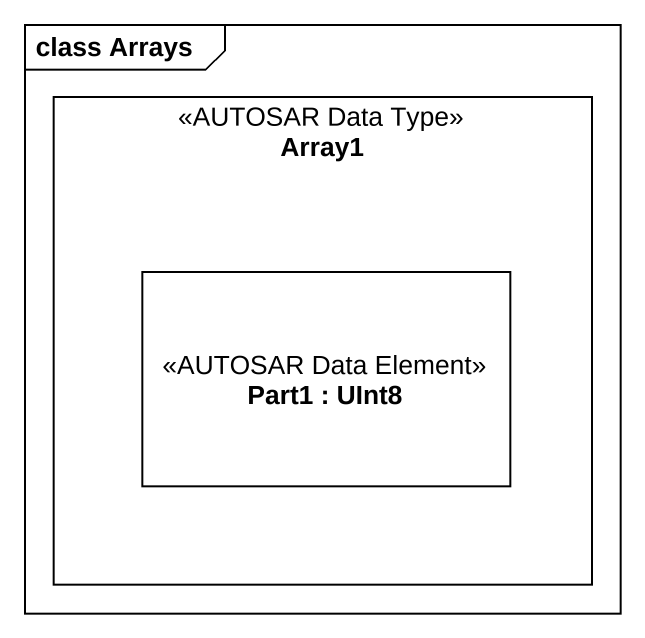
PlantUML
@startuml
mainframe class Arrays
rectangle Array1 <<AUTOSAR Data Type>> {
  rectangle "Part1 : UInt8" as Part1 <<AUTOSAR Data Element>>
}
@enduml
